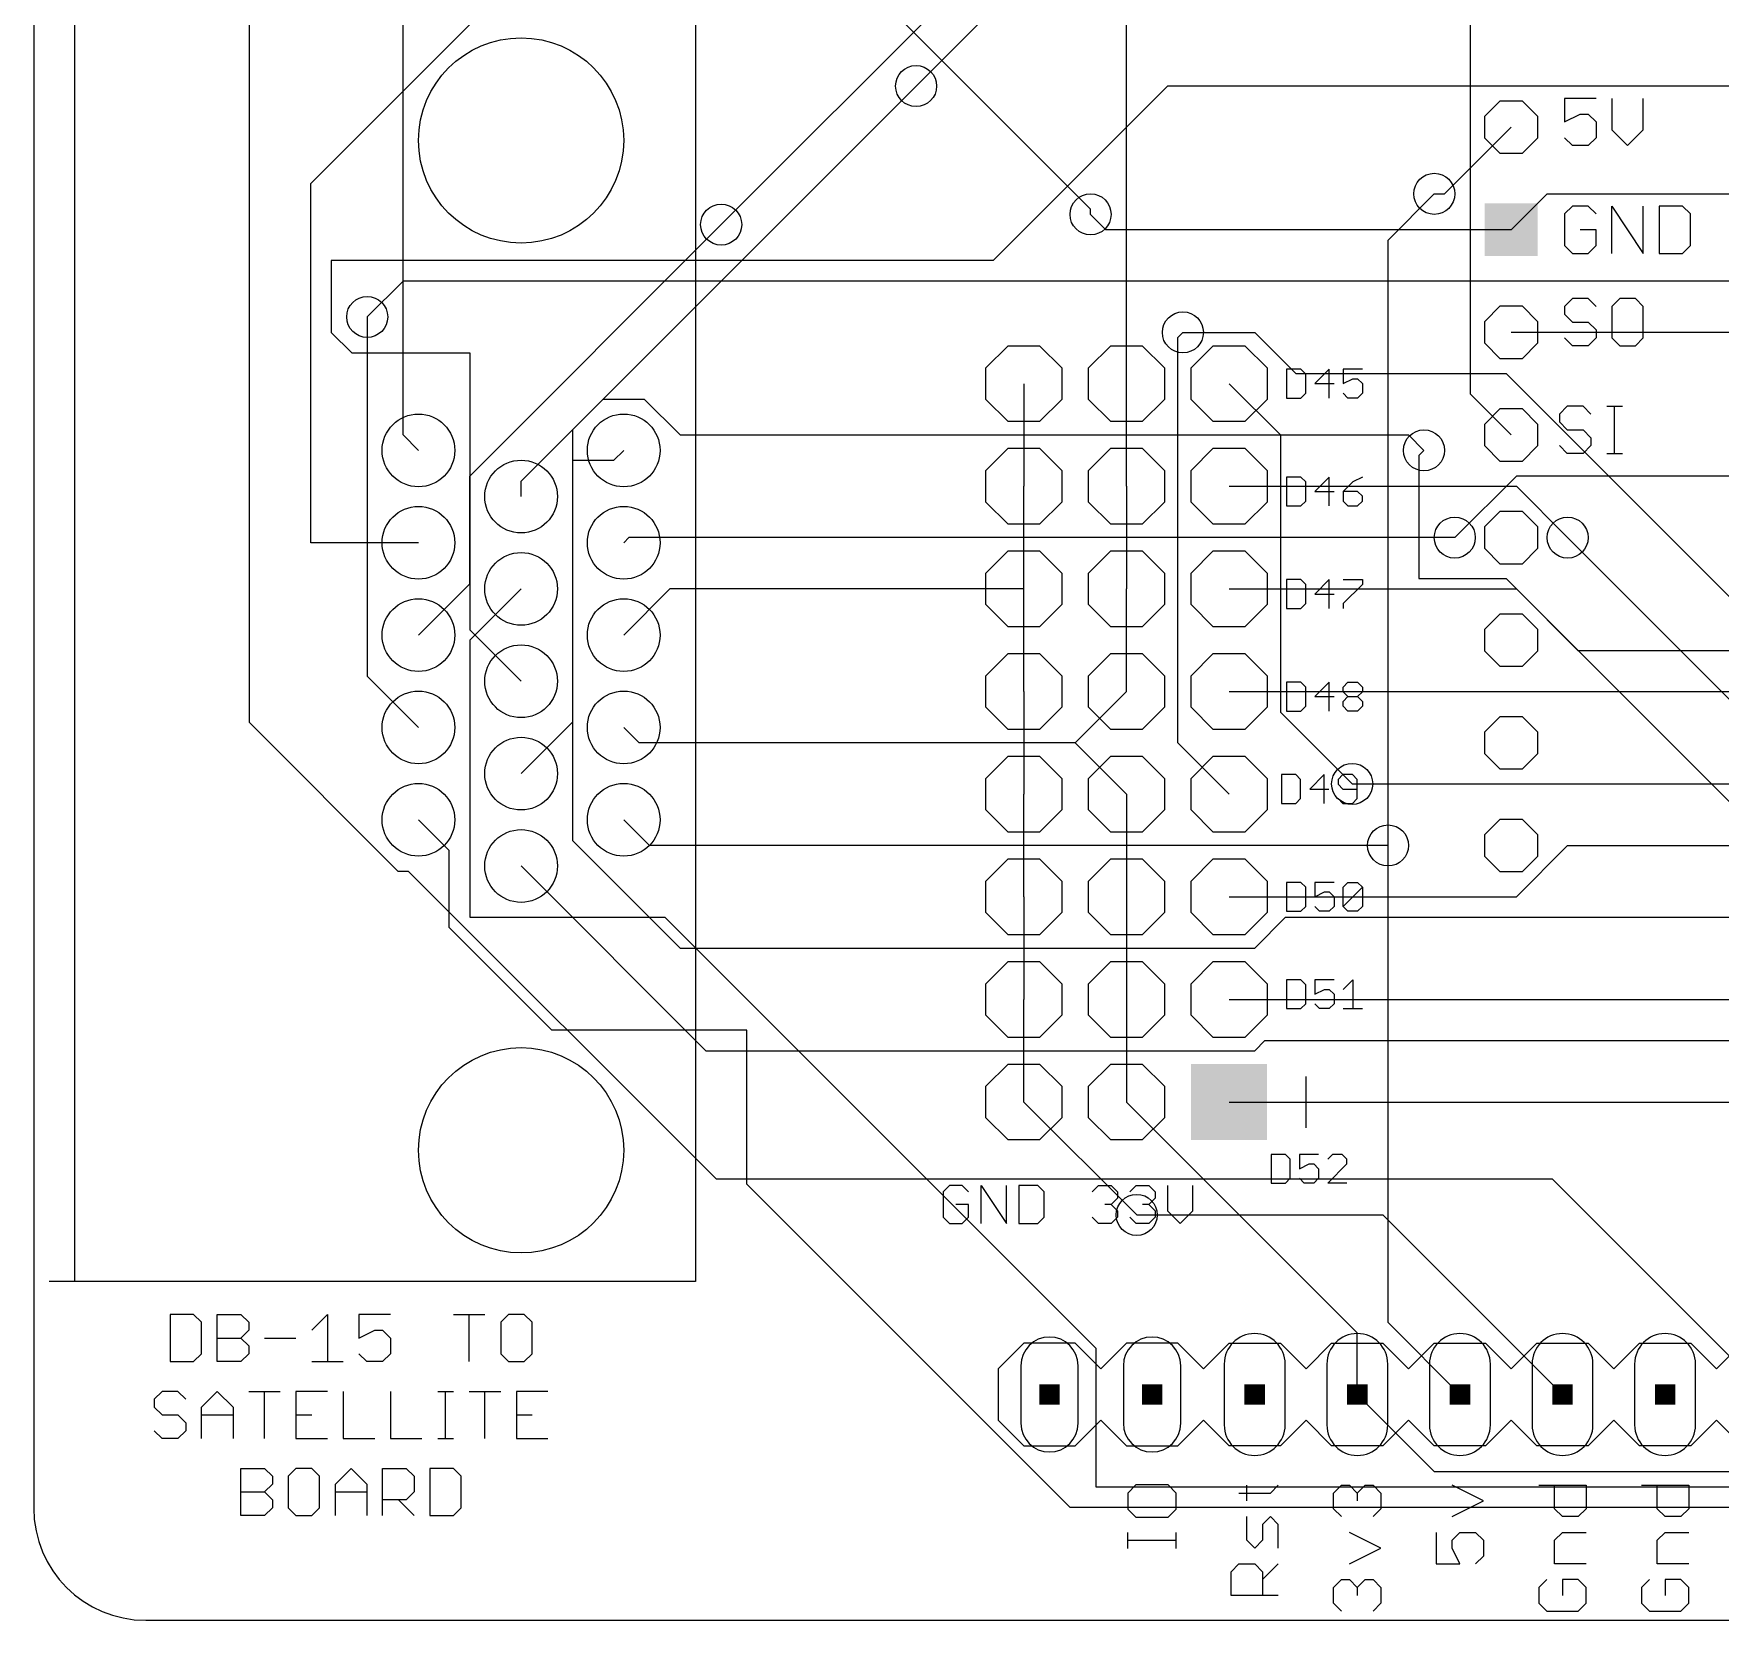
# Model space of a CAD drawing. Extents: x 0 to 3.9, y 0 to 2.37.
# Drawn here: x 0 to 1.644, y 0 to 1.546 of the extents above; entities that cross this region are included whole.
import ezdxf

# ---------------------------------------------------------------- set-up
doc = ezdxf.new("R2010")
doc.units = 0
for name, color, linetype in [('1', 22, 'CONTINUOUS'), ('16', 175, 'CONTINUOUS'), ('17', 82, 'CONTINUOUS'), ('18', 82, 'CONTINUOUS'), ('20', 7, 'CONTINUOUS'), ('21', 253, 'CONTINUOUS')]:
    doc.layers.add(name, color=color, linetype=linetype)

# ---------------------------------------------------------------- blocks, each defined once
blk = doc.blocks.new('RECT')
blk.add_solid([(-0.5, -0.5), (0.5, -0.5), (-0.5, 0.5), (0.5, 0.5)])
blk = doc.blocks.new('LONGP100')
blk.add_lwpolyline([(-0.5, -0.5), (0.5, -0.5, 1), (0.5, 0.5), (-0.5, 0.5, 1)], format="xyb", close=True)
blk = doc.blocks.new('ROUNDP')
blk.add_circle((0, 0), 0.5)
blk = doc.blocks.new('SQUAREP')
blk.add_solid([(-0.5, -0.5), (0.5, -0.5), (-0.5, 0.5), (0.5, 0.5)])
blk = doc.blocks.new('OCTAGONP')
blk.add_lwpolyline([(-0.5, -0.207107), (-0.5, 0.207107), (-0.207107, 0.5), (0.207107, 0.5), (0.5, 0.207107), (0.5, -0.207107), (0.207107, -0.5), (-0.207107, -0.5)], close=True)
blk = doc.blocks.new('ROUNDV')
blk.add_circle((0, 0), 0.5)

msp = doc.modelspace()

# ---------------------------------------------------------------- linework, layer by layer
at = {"layer": '1'}
for p, q in [((1.03, 1.375), (0.6125, 1.7925)), ((1.4, 1.75), (1.4, 1.195)), ((0.36, 1.155), (0.36, 1.69)), ((1.065, 1.205), (1.065, 1.665)), ((0.86, 1.495), (0.525, 1.16)), ((1.32, 1.345), (1.365, 1.39)), ((1.03, 1.37), (1.03, 1.375)), ((0.425, 1.115), (0.67, 1.36)), ((1.32, 0.755), (1.32, 1.345)), ((0.325, 1.27), (0.325, 0.92)), ((1.115, 1.25), (1.12, 1.255)), ((1.115, 0.855), (1.115, 1.25)), ((1.91, 1.255), (1.44, 1.255)), ((0.965, 1.205), (0.965, 1.105)), ((1.065, 1.105), (1.065, 1.205)), ((1.165, 1.205), (1.215, 1.155)), ((1.4, 1.195), (1.44, 1.155)), ((0.375, 1.14), (0.36, 1.155)), ((0.525, 1.16), (0.525, 0.875)), ((1.215, 1.155), (1.215, 0.885)), ((1.355, 1.14), (1.35, 1.135)), ((1.35, 1.135), (1.35, 1.015)), ((0.425, 1.01), (0.425, 1.115)), ((0.965, 1.005), (0.965, 1.105)), ((1.065, 1.105), (1.065, 1.005)), ((1.445, 1.115), (1.385, 1.055)), ((2.285, 1.115), (1.445, 1.115)), ((1.495, 1.055), (1.68, 0.87)), ((0.375, 0.96), (0.425, 1.01)), ((0.475, 1.005), (0.425, 0.955)), ((0.965, 0.905), (0.965, 1.005)), ((1.065, 0.905), (1.065, 1.005)), ((1.35, 1.015), (1.435, 1.015)), ((1.435, 1.015), (1.8, 0.65)), ((0.425, 0.955), (0.425, 0.685)), ((0.325, 0.92), (0.375, 0.87)), ((0.965, 0.905), (0.965, 0.805)), ((0.525, 0.875), (0.475, 0.825)), ((1.215, 0.885), (1.285, 0.815)), ((1.165, 0.805), (1.115, 0.855)), ((0.965, 0.705), (0.965, 0.805)), ((1.065, 0.805), (1.065, 0.705)), ((0.405, 0.75), (0.375, 0.78)), ((0.405, 0.675), (0.405, 0.75)), ((1.32, 0.29), (1.32, 0.755)), ((0.965, 0.705), (0.965, 0.605)), ((1.065, 0.705), (1.065, 0.605)), ((0.505, 0.575), (0.405, 0.675)), ((0.425, 0.685), (0.615, 0.685)), ((0.615, 0.685), (1.035, 0.265)), ((0.965, 0.505), (0.965, 0.605)), ((1.065, 0.605), (1.065, 0.505)), ((0.695, 0.575), (0.505, 0.575)), ((0.695, 0.425), (0.695, 0.575)), ((0.965, 0.505), (1.075, 0.395)), ((1.29, 0.28), (1.065, 0.505)), ((1.01, 0.11), (0.695, 0.425)), ((1.29, 0.22), (1.29, 0.28)), ((1.39, 0.22), (1.32, 0.29)), ((1.035, 0.265), (1.035, 0.13)), ((1.035, 0.13), (1.695, 0.13)), ((3.535, 0.11), (1.01, 0.11))]:
    msp.add_line(p, q, dxfattribs=at)
at = {"layer": '16'}
for p, q in [((0.21, 1.665), (0.21, 0.875)), ((0.67, 1.36), (0.94, 1.63)), ((0.975, 1.61), (0.86, 1.495)), ((0.27, 1.4), (0.425, 1.555)), ((1.105, 1.495), (0.935, 1.325)), ((2.31, 1.495), (1.105, 1.495)), ((1.375, 1.39), (1.44, 1.455)), ((0.27, 1.05), (0.27, 1.4)), ((1.365, 1.39), (1.375, 1.39)), ((1.44, 1.355), (1.475, 1.39)), ((1.475, 1.39), (2.865, 1.39)), ((1.045, 1.355), (1.03, 1.37)), ((1.44, 1.355), (1.045, 1.355)), ((0.29, 1.325), (0.29, 1.255)), ((0.935, 1.325), (0.29, 1.325)), ((0.36, 1.305), (0.325, 1.27)), ((2.375, 1.305), (0.36, 1.305)), ((0.29, 1.255), (0.31, 1.235)), ((1.12, 1.255), (1.19, 1.255)), ((1.19, 1.255), (1.23, 1.215)), ((0.31, 1.235), (0.425, 1.235)), ((0.425, 1.235), (0.425, 0.965)), ((1.23, 1.215), (1.435, 1.215)), ((1.435, 1.215), (1.685, 0.965)), ((0.475, 1.11), (0.555, 1.19)), ((0.555, 1.19), (0.595, 1.19)), ((0.595, 1.19), (0.63, 1.155)), ((0.63, 1.155), (1.34, 1.155)), ((1.34, 1.155), (1.355, 1.14)), ((0.575, 1.14), (0.565, 1.13)), ((0.525, 1.13), (0.525, 0.76)), ((0.565, 1.13), (0.525, 1.13)), ((0.475, 1.095), (0.475, 1.11)), ((1.165, 1.105), (1.445, 1.105)), ((1.445, 1.105), (1.495, 1.055)), ((0.58, 1.055), (0.575, 1.05)), ((1.385, 1.055), (0.58, 1.055)), ((0.375, 1.05), (0.27, 1.05)), ((0.62, 1.005), (0.575, 0.96)), ((0.965, 1.005), (0.62, 1.005)), ((1.165, 1.005), (1.445, 1.005)), ((1.445, 1.005), (1.505, 0.945)), ((0.425, 0.965), (0.475, 0.915)), ((1.505, 0.945), (3.41, 0.945)), ((1.065, 0.905), (1.015, 0.855)), ((1.165, 0.905), (3.475, 0.905)), ((0.21, 0.875), (0.355, 0.73)), ((0.59, 0.855), (0.575, 0.87)), ((1.015, 0.855), (0.59, 0.855)), ((1.015, 0.855), (1.065, 0.805)), ((1.285, 0.815), (3.515, 0.815)), ((0.6, 0.755), (0.575, 0.78)), ((0.525, 0.76), (0.63, 0.655)), ((1.32, 0.755), (0.6, 0.755)), ((1.445, 0.705), (1.495, 0.755)), ((1.495, 0.755), (3.13, 0.755)), ((0.355, 0.73), (0.365, 0.73)), ((0.365, 0.73), (0.665, 0.43)), ((0.475, 0.735), (0.655, 0.555)), ((1.165, 0.705), (1.445, 0.705)), ((1.19, 0.655), (1.22, 0.685)), ((1.22, 0.685), (3.555, 0.685)), ((0.63, 0.655), (1.19, 0.655)), ((1.165, 0.605), (1.825, 0.605)), ((1.19, 0.555), (1.2, 0.565)), ((1.2, 0.565), (3.42, 0.565)), ((0.655, 0.555), (1.19, 0.555)), ((1.165, 0.505), (1.71, 0.505)), ((0.665, 0.43), (1.48, 0.43)), ((1.48, 0.43), (1.69, 0.22)), ((1.075, 0.395), (1.315, 0.395)), ((1.315, 0.395), (1.49, 0.22)), ((1.29, 0.22), (1.365, 0.145)), ((1.365, 0.145), (1.71, 0.145))]:
    msp.add_line(p, q, dxfattribs=at)
at = {"layer": '20'}
for p, q in [((0, 2.315901), (0, 0.109202)), ((0.109202, 0), (3.807945, 0))]:
    msp.add_line(p, q, dxfattribs=at)
msp.add_arc((0.109202, 0.109202), 0.109202, 180, 270, dxfattribs=at)
at = {"layer": '21'}
for p, q in [((0.04, 0.33), (0.04, 1.57)), ((0.645, 1.57), (0.645, 0.33)), ((1.522693, 1.483039), (1.492, 1.483039)), ((1.492, 1.483039), (1.492, 1.46002)), ((1.538039, 1.483039), (1.538039, 1.452346)), ((1.568732, 1.452346), (1.568732, 1.483039)), ((1.492, 1.46002), (1.507346, 1.467693)), ((1.507346, 1.467693), (1.51502, 1.467693)), ((1.51502, 1.467693), (1.522693, 1.46002)), ((1.522693, 1.46002), (1.522693, 1.444673)), ((1.538039, 1.452346), (1.553386, 1.437)), ((1.553386, 1.437), (1.568732, 1.452346)), ((1.499673, 1.437), (1.492, 1.444673)), ((1.51502, 1.437), (1.499673, 1.437)), ((1.522693, 1.444673), (1.51502, 1.437)), ((1.499673, 1.378039), (1.492, 1.370366)), ((1.492, 1.370366), (1.492, 1.339673)), ((1.51502, 1.378039), (1.499673, 1.378039)), ((1.522693, 1.370366), (1.51502, 1.378039)), ((1.538039, 1.332), (1.538039, 1.378039)), ((1.538039, 1.378039), (1.568732, 1.332)), ((1.568732, 1.332), (1.568732, 1.378039)), ((1.584078, 1.378039), (1.584078, 1.332)), ((1.607098, 1.378039), (1.584078, 1.378039)), ((1.614771, 1.370366), (1.607098, 1.378039)), ((1.614771, 1.339673), (1.614771, 1.370366)), ((1.522693, 1.35502), (1.507346, 1.35502)), ((1.522693, 1.339673), (1.522693, 1.35502)), ((1.492, 1.339673), (1.499673, 1.332)), ((1.499673, 1.332), (1.51502, 1.332)), ((1.51502, 1.332), (1.522693, 1.339673)), ((1.584078, 1.332), (1.607098, 1.332)), ((1.607098, 1.332), (1.614771, 1.339673)), ((1.499673, 1.288039), (1.492, 1.280366)), ((1.51502, 1.288039), (1.499673, 1.288039)), ((1.522693, 1.280366), (1.51502, 1.288039)), ((1.545712, 1.288039), (1.538039, 1.280366)), ((1.561059, 1.288039), (1.545712, 1.288039)), ((1.568732, 1.280366), (1.561059, 1.288039)), ((1.492, 1.280366), (1.492, 1.272693)), ((1.492, 1.272693), (1.499673, 1.26502)), ((1.538039, 1.280366), (1.538039, 1.249673)), ((1.568732, 1.249673), (1.568732, 1.280366)), ((1.499673, 1.242), (1.492, 1.249673)), ((1.499673, 1.26502), (1.51502, 1.26502)), ((1.51502, 1.26502), (1.522693, 1.257346)), ((1.522693, 1.249673), (1.51502, 1.242)), ((1.522693, 1.257346), (1.522693, 1.249673)), ((1.538039, 1.249673), (1.545712, 1.242)), ((1.561059, 1.242), (1.568732, 1.249673)), ((1.51502, 1.242), (1.499673, 1.242)), ((1.545712, 1.242), (1.561059, 1.242)), ((1.221, 1.219024), (1.221, 1.191)), ((1.235012, 1.219024), (1.221, 1.219024)), ((1.239683, 1.214353), (1.235012, 1.219024)), ((1.262635, 1.219024), (1.248624, 1.205012)), ((1.262635, 1.191), (1.262635, 1.219024)), ((1.29493, 1.219024), (1.276247, 1.219024)), ((1.276247, 1.219024), (1.276247, 1.205012)), ((1.239683, 1.195671), (1.239683, 1.214353)), ((1.248624, 1.205012), (1.267306, 1.205012)), ((1.276247, 1.205012), (1.285588, 1.209683)), ((1.285588, 1.209683), (1.290259, 1.209683)), ((1.290259, 1.209683), (1.29493, 1.205012)), ((1.29493, 1.205012), (1.29493, 1.195671)), ((1.221, 1.191), (1.235012, 1.191)), ((1.235012, 1.191), (1.239683, 1.195671)), ((1.280918, 1.191), (1.276247, 1.195671)), ((1.290259, 1.191), (1.280918, 1.191)), ((1.29493, 1.195671), (1.290259, 1.191)), ((1.494673, 1.183039), (1.487, 1.175366)), ((1.487, 1.175366), (1.487, 1.167693)), ((1.487, 1.167693), (1.494673, 1.16002)), ((1.51002, 1.183039), (1.494673, 1.183039)), ((1.517693, 1.175366), (1.51002, 1.183039)), ((1.533039, 1.183039), (1.548386, 1.183039)), ((1.540712, 1.137), (1.540712, 1.183039)), ((1.494673, 1.16002), (1.51002, 1.16002)), ((1.51002, 1.16002), (1.517693, 1.152346)), ((1.517693, 1.152346), (1.517693, 1.144673)), ((1.494673, 1.137), (1.487, 1.144673)), ((1.51002, 1.137), (1.494673, 1.137)), ((1.517693, 1.144673), (1.51002, 1.137)), ((1.533039, 1.137), (1.548386, 1.137)), ((1.221, 1.114024), (1.221, 1.086)), ((1.235012, 1.114024), (1.221, 1.114024)), ((1.239683, 1.109353), (1.235012, 1.114024)), ((1.239683, 1.090671), (1.239683, 1.109353)), ((1.262635, 1.114024), (1.248624, 1.100012)), ((1.262635, 1.086), (1.262635, 1.114024)), ((1.285588, 1.109353), (1.276247, 1.100012)), ((1.29493, 1.114024), (1.285588, 1.109353)), ((1.221, 1.086), (1.235012, 1.086)), ((1.235012, 1.086), (1.239683, 1.090671)), ((1.248624, 1.100012), (1.267306, 1.100012)), ((1.276247, 1.100012), (1.276247, 1.090671)), ((1.290259, 1.100012), (1.276247, 1.100012)), ((1.276247, 1.090671), (1.280918, 1.086)), ((1.280918, 1.086), (1.290259, 1.086)), ((1.29493, 1.095341), (1.290259, 1.100012)), ((1.290259, 1.086), (1.29493, 1.090671)), ((1.29493, 1.090671), (1.29493, 1.095341)), ((1.221, 1.014024), (1.221, 0.986)), ((1.235012, 1.014024), (1.221, 1.014024)), ((1.239683, 1.009353), (1.235012, 1.014024)), ((1.239683, 0.990671), (1.239683, 1.009353)), ((1.262635, 1.014024), (1.248624, 1.000012)), ((1.262635, 0.986), (1.262635, 1.014024)), ((1.276247, 1.014024), (1.29493, 1.014024)), ((1.29493, 1.009353), (1.276247, 0.990671)), ((1.29493, 1.014024), (1.29493, 1.009353)), ((1.235012, 0.986), (1.239683, 0.990671)), ((1.248624, 1.000012), (1.267306, 1.000012)), ((1.276247, 0.990671), (1.276247, 0.986)), ((1.221, 0.986), (1.235012, 0.986)), ((1.221, 0.914024), (1.221, 0.886)), ((1.235012, 0.914024), (1.221, 0.914024)), ((1.239683, 0.909353), (1.235012, 0.914024)), ((1.239683, 0.890671), (1.239683, 0.909353)), ((1.262635, 0.914024), (1.248624, 0.900012)), ((1.262635, 0.886), (1.262635, 0.914024)), ((1.276247, 0.909353), (1.280918, 0.914024)), ((1.276247, 0.904683), (1.276247, 0.909353)), ((1.280918, 0.900012), (1.276247, 0.904683)), ((1.280918, 0.914024), (1.290259, 0.914024)), ((1.290259, 0.914024), (1.29493, 0.909353)), ((1.29493, 0.904683), (1.290259, 0.900012)), ((1.29493, 0.909353), (1.29493, 0.904683)), ((1.235012, 0.886), (1.239683, 0.890671)), ((1.248624, 0.900012), (1.267306, 0.900012)), ((1.276247, 0.895341), (1.280918, 0.900012)), ((1.276247, 0.890671), (1.276247, 0.895341)), ((1.280918, 0.886), (1.276247, 0.890671)), ((1.280918, 0.900012), (1.290259, 0.900012)), ((1.290259, 0.900012), (1.29493, 0.895341)), ((1.29493, 0.890671), (1.290259, 0.886)), ((1.29493, 0.895341), (1.29493, 0.890671)), ((1.221, 0.886), (1.235012, 0.886)), ((1.290259, 0.886), (1.280918, 0.886)), ((1.216, 0.824024), (1.216, 0.796)), ((1.230012, 0.824024), (1.216, 0.824024)), ((1.234683, 0.819353), (1.230012, 0.824024)), ((1.257635, 0.824024), (1.243624, 0.810012)), ((1.257635, 0.796), (1.257635, 0.824024)), ((1.275918, 0.824024), (1.271247, 0.819353)), ((1.285259, 0.824024), (1.275918, 0.824024)), ((1.28993, 0.819353), (1.285259, 0.824024)), ((1.234683, 0.800671), (1.234683, 0.819353)), ((1.243624, 0.810012), (1.262306, 0.810012)), ((1.271247, 0.819353), (1.271247, 0.814683)), ((1.271247, 0.814683), (1.275918, 0.810012)), ((1.275918, 0.810012), (1.28993, 0.810012)), ((1.28993, 0.800671), (1.28993, 0.819353)), ((1.216, 0.796), (1.230012, 0.796)), ((1.230012, 0.796), (1.234683, 0.800671)), ((1.271247, 0.800671), (1.275918, 0.796)), ((1.275918, 0.796), (1.285259, 0.796)), ((1.285259, 0.796), (1.28993, 0.800671)), ((1.221, 0.719024), (1.221, 0.691)), ((1.235012, 0.719024), (1.221, 0.719024)), ((1.239683, 0.714353), (1.235012, 0.719024)), ((1.239683, 0.695671), (1.239683, 0.714353)), ((1.267306, 0.719024), (1.248624, 0.719024)), ((1.248624, 0.719024), (1.248624, 0.705012)), ((1.248624, 0.705012), (1.257965, 0.709683)), ((1.257965, 0.709683), (1.262635, 0.709683)), ((1.262635, 0.709683), (1.267306, 0.705012)), ((1.276247, 0.714353), (1.280918, 0.719024)), ((1.276247, 0.695671), (1.276247, 0.714353)), ((1.276247, 0.695671), (1.29493, 0.714353)), ((1.280918, 0.719024), (1.290259, 0.719024)), ((1.290259, 0.719024), (1.29493, 0.714353)), ((1.29493, 0.714353), (1.29493, 0.695671)), ((1.221, 0.691), (1.235012, 0.691)), ((1.235012, 0.691), (1.239683, 0.695671)), ((1.253294, 0.691), (1.248624, 0.695671)), ((1.262635, 0.691), (1.253294, 0.691)), ((1.267306, 0.695671), (1.262635, 0.691)), ((1.267306, 0.705012), (1.267306, 0.695671)), ((1.280918, 0.691), (1.276247, 0.695671)), ((1.290259, 0.691), (1.280918, 0.691)), ((1.29493, 0.695671), (1.290259, 0.691)), ((1.221, 0.624024), (1.221, 0.596)), ((1.235012, 0.624024), (1.221, 0.624024)), ((1.239683, 0.619353), (1.235012, 0.624024)), ((1.239683, 0.600671), (1.239683, 0.619353)), ((1.267306, 0.624024), (1.248624, 0.624024)), ((1.248624, 0.624024), (1.248624, 0.610012)), ((1.248624, 0.610012), (1.257965, 0.614683)), ((1.257965, 0.614683), (1.262635, 0.614683)), ((1.262635, 0.614683), (1.267306, 0.610012)), ((1.267306, 0.610012), (1.267306, 0.600671)), ((1.276247, 0.614683), (1.285588, 0.624024)), ((1.285588, 0.624024), (1.285588, 0.596)), ((1.221, 0.596), (1.235012, 0.596)), ((1.235012, 0.596), (1.239683, 0.600671)), ((1.253294, 0.596), (1.248624, 0.600671)), ((1.262635, 0.596), (1.253294, 0.596)), ((1.267306, 0.600671), (1.262635, 0.596)), ((1.276247, 0.596), (1.29493, 0.596)), ((1.24, 0.48), (1.24, 0.53)), ((1.206, 0.454024), (1.206, 0.426)), ((1.220012, 0.454024), (1.206, 0.454024)), ((1.224683, 0.449353), (1.220012, 0.454024)), ((1.224683, 0.430671), (1.224683, 0.449353)), ((1.252306, 0.454024), (1.233624, 0.454024)), ((1.233624, 0.454024), (1.233624, 0.440012)), ((1.233624, 0.440012), (1.242965, 0.444683)), ((1.242965, 0.444683), (1.247635, 0.444683)), ((1.247635, 0.444683), (1.252306, 0.440012)), ((1.265918, 0.454024), (1.261247, 0.449353)), ((1.261247, 0.426), (1.27993, 0.444683)), ((1.275259, 0.454024), (1.265918, 0.454024)), ((1.27993, 0.449353), (1.275259, 0.454024)), ((1.27993, 0.444683), (1.27993, 0.449353)), ((1.220012, 0.426), (1.224683, 0.430671)), ((1.238294, 0.426), (1.233624, 0.430671)), ((1.252306, 0.430671), (1.247635, 0.426)), ((1.252306, 0.440012), (1.252306, 0.430671)), ((0.892672, 0.423532), (0.8865, 0.41736)), ((0.8865, 0.41736), (0.8865, 0.392672)), ((0.905016, 0.423532), (0.892672, 0.423532)), ((0.911188, 0.41736), (0.905016, 0.423532)), ((0.923331, 0.3865), (0.923331, 0.423532)), ((0.923331, 0.423532), (0.948019, 0.3865)), ((0.948019, 0.3865), (0.948019, 0.423532)), ((0.960163, 0.423532), (0.960163, 0.3865)), ((0.978679, 0.423532), (0.960163, 0.423532)), ((0.984851, 0.41736), (0.978679, 0.423532)), ((0.984851, 0.392672), (0.984851, 0.41736)), ((1.0315, 0.41736), (1.037672, 0.423532)), ((1.037672, 0.423532), (1.050016, 0.423532)), ((1.050016, 0.423532), (1.056188, 0.41736)), ((1.056188, 0.411188), (1.050016, 0.405016)), ((1.056188, 0.41736), (1.056188, 0.411188)), ((1.068331, 0.41736), (1.074503, 0.423532)), ((1.074503, 0.423532), (1.086847, 0.423532)), ((1.086847, 0.423532), (1.093019, 0.41736)), ((1.093019, 0.411188), (1.086847, 0.405016)), ((1.093019, 0.41736), (1.093019, 0.411188)), ((1.105163, 0.423532), (1.105163, 0.398844)), ((1.129851, 0.398844), (1.129851, 0.423532)), ((1.206, 0.426), (1.220012, 0.426)), ((1.247635, 0.426), (1.238294, 0.426)), ((1.27993, 0.426), (1.261247, 0.426)), ((0.911188, 0.405016), (0.898844, 0.405016)), ((0.911188, 0.392672), (0.911188, 0.405016)), ((1.050016, 0.405016), (1.043844, 0.405016)), ((1.050016, 0.405016), (1.056188, 0.398844)), ((1.056188, 0.398844), (1.056188, 0.392672)), ((1.086847, 0.405016), (1.080675, 0.405016)), ((1.086847, 0.405016), (1.093019, 0.398844)), ((1.093019, 0.398844), (1.093019, 0.392672)), ((1.105163, 0.398844), (1.117507, 0.3865)), ((1.117507, 0.3865), (1.129851, 0.398844)), ((0.8865, 0.392672), (0.892672, 0.3865)), ((0.892672, 0.3865), (0.905016, 0.3865)), ((0.905016, 0.3865), (0.911188, 0.392672)), ((0.960163, 0.3865), (0.978679, 0.3865)), ((0.978679, 0.3865), (0.984851, 0.392672)), ((1.037672, 0.3865), (1.0315, 0.392672)), ((1.050016, 0.3865), (1.037672, 0.3865)), ((1.056188, 0.392672), (1.050016, 0.3865)), ((1.074503, 0.3865), (1.068331, 0.392672)), ((1.086847, 0.3865), (1.074503, 0.3865)), ((1.093019, 0.392672), (1.086847, 0.3865)), ((0.645, 0.33), (0.015, 0.33)), ((0.132843, 0.298039), (0.132843, 0.252)), ((0.155862, 0.298039), (0.132843, 0.298039)), ((0.163535, 0.290366), (0.155862, 0.298039)), ((0.178882, 0.252), (0.178882, 0.298039)), ((0.178882, 0.298039), (0.201901, 0.298039)), ((0.201901, 0.298039), (0.209575, 0.290366)), ((0.27096, 0.282693), (0.286307, 0.298039)), ((0.286307, 0.298039), (0.286307, 0.252)), ((0.347692, 0.298039), (0.317, 0.298039)), ((0.317, 0.298039), (0.317, 0.27502)), ((0.409078, 0.298039), (0.439771, 0.298039)), ((0.424424, 0.252), (0.424424, 0.298039)), ((0.46279, 0.298039), (0.455117, 0.290366)), ((0.478137, 0.298039), (0.46279, 0.298039)), ((0.48581, 0.290366), (0.478137, 0.298039)), ((0.163535, 0.259673), (0.163535, 0.290366)), ((0.209575, 0.282693), (0.201901, 0.27502)), ((0.209575, 0.290366), (0.209575, 0.282693)), ((0.317, 0.27502), (0.332346, 0.282693)), ((0.332346, 0.282693), (0.340019, 0.282693)), ((0.340019, 0.282693), (0.347692, 0.27502)), ((0.455117, 0.290366), (0.455117, 0.259673)), ((0.48581, 0.259673), (0.48581, 0.290366)), ((0.178882, 0.27502), (0.201901, 0.27502)), ((0.201901, 0.27502), (0.209575, 0.267346)), ((0.209575, 0.267346), (0.209575, 0.259673)), ((0.224921, 0.27502), (0.255614, 0.27502)), ((0.347692, 0.27502), (0.347692, 0.259673)), ((0.965, 0.27), (0.94, 0.245)), ((1.015, 0.27), (0.965, 0.27)), ((1.04, 0.245), (1.015, 0.27)), ((1.065, 0.27), (1.04, 0.245)), ((1.115, 0.27), (1.065, 0.27)), ((1.14, 0.245), (1.115, 0.27)), ((1.165, 0.27), (1.14, 0.245)), ((1.165, 0.27), (1.215, 0.27)), ((1.215, 0.27), (1.24, 0.245)), ((1.24, 0.245), (1.265, 0.27)), ((1.265, 0.27), (1.315, 0.27)), ((1.315, 0.27), (1.34, 0.245)), ((1.34, 0.245), (1.365, 0.27)), ((1.365, 0.27), (1.415, 0.27)), ((1.415, 0.27), (1.44, 0.245)), ((1.44, 0.245), (1.465, 0.27)), ((1.465, 0.27), (1.515, 0.27)), ((1.515, 0.27), (1.54, 0.245)), ((1.54, 0.245), (1.565, 0.27)), ((1.565, 0.27), (1.615, 0.27)), ((1.615, 0.27), (1.64, 0.245)), ((1.64, 0.245), (1.665, 0.27)), ((0.132843, 0.252), (0.155862, 0.252)), ((0.155862, 0.252), (0.163535, 0.259673)), ((0.201901, 0.252), (0.178882, 0.252)), ((0.209575, 0.259673), (0.201901, 0.252)), ((0.27096, 0.252), (0.301653, 0.252)), ((0.324673, 0.252), (0.317, 0.259673)), ((0.340019, 0.252), (0.324673, 0.252)), ((0.347692, 0.259673), (0.340019, 0.252)), ((0.455117, 0.259673), (0.46279, 0.252)), ((0.46279, 0.252), (0.478137, 0.252)), ((0.478137, 0.252), (0.48581, 0.259673)), ((0.94, 0.245), (0.94, 0.195)), ((0.125169, 0.223039), (0.117496, 0.215366)), ((0.117496, 0.215366), (0.117496, 0.207693)), ((0.140516, 0.223039), (0.125169, 0.223039)), ((0.148189, 0.215366), (0.140516, 0.223039)), ((0.163535, 0.207693), (0.178882, 0.223039)), ((0.178882, 0.223039), (0.194228, 0.207693)), ((0.209575, 0.223039), (0.240267, 0.223039)), ((0.224921, 0.177), (0.224921, 0.223039)), ((0.286307, 0.223039), (0.255614, 0.223039)), ((0.255614, 0.223039), (0.255614, 0.177)), ((0.301653, 0.223039), (0.301653, 0.177)), ((0.347692, 0.223039), (0.347692, 0.177)), ((0.393732, 0.223039), (0.409078, 0.223039)), ((0.401405, 0.177), (0.401405, 0.223039)), ((0.424424, 0.223039), (0.455117, 0.223039)), ((0.439771, 0.177), (0.439771, 0.223039)), ((0.501156, 0.223039), (0.470464, 0.223039)), ((0.470464, 0.223039), (0.470464, 0.177)), ((0.117496, 0.207693), (0.125169, 0.20002)), ((0.125169, 0.20002), (0.140516, 0.20002)), ((0.140516, 0.20002), (0.148189, 0.192346)), ((0.163535, 0.177), (0.163535, 0.207693)), ((0.163535, 0.20002), (0.194228, 0.20002)), ((0.194228, 0.207693), (0.194228, 0.177)), ((0.255614, 0.20002), (0.27096, 0.20002)), ((0.470464, 0.20002), (0.48581, 0.20002)), ((0.125169, 0.177), (0.117496, 0.184673)), ((0.148189, 0.184673), (0.140516, 0.177)), ((0.148189, 0.192346), (0.148189, 0.184673)), ((0.94, 0.195), (0.965, 0.17)), ((1.015, 0.17), (1.04, 0.195)), ((1.04, 0.195), (1.065, 0.17)), ((1.115, 0.17), (1.14, 0.195)), ((1.165, 0.17), (1.14, 0.195)), ((1.24, 0.195), (1.215, 0.17)), ((1.265, 0.17), (1.24, 0.195)), ((1.34, 0.195), (1.315, 0.17)), ((1.365, 0.17), (1.34, 0.195)), ((1.44, 0.195), (1.415, 0.17)), ((1.465, 0.17), (1.44, 0.195)), ((1.54, 0.195), (1.515, 0.17)), ((1.565, 0.17), (1.54, 0.195)), ((1.64, 0.195), (1.615, 0.17)), ((1.665, 0.17), (1.64, 0.195)), ((0.140516, 0.177), (0.125169, 0.177)), ((0.255614, 0.177), (0.286307, 0.177)), ((0.301653, 0.177), (0.332346, 0.177)), ((0.347692, 0.177), (0.378385, 0.177)), ((0.393732, 0.177), (0.409078, 0.177)), ((0.470464, 0.177), (0.501156, 0.177)), ((0.965, 0.17), (1.015, 0.17)), ((1.065, 0.17), (1.115, 0.17)), ((1.215, 0.17), (1.165, 0.17)), ((1.315, 0.17), (1.265, 0.17)), ((1.415, 0.17), (1.365, 0.17)), ((1.515, 0.17), (1.465, 0.17)), ((1.615, 0.17), (1.565, 0.17)), ((0.201902, 0.102), (0.201902, 0.148039)), ((0.201902, 0.148039), (0.224921, 0.148039)), ((0.224921, 0.148039), (0.232594, 0.140366)), ((0.255614, 0.148039), (0.247941, 0.140366)), ((0.27096, 0.148039), (0.255614, 0.148039)), ((0.278634, 0.140366), (0.27096, 0.148039)), ((0.29398, 0.132693), (0.309326, 0.148039)), ((0.309326, 0.148039), (0.324673, 0.132693)), ((0.340019, 0.102), (0.340019, 0.148039)), ((0.340019, 0.148039), (0.363039, 0.148039)), ((0.363039, 0.148039), (0.370712, 0.140366)), ((0.386059, 0.148039), (0.386059, 0.102)), ((0.409078, 0.148039), (0.386059, 0.148039)), ((0.416751, 0.140366), (0.409078, 0.148039)), ((0.232594, 0.132693), (0.224921, 0.12502)), ((0.232594, 0.140366), (0.232594, 0.132693)), ((0.247941, 0.140366), (0.247941, 0.109673)), ((0.278634, 0.109673), (0.278634, 0.140366)), ((0.29398, 0.102), (0.29398, 0.132693)), ((0.324673, 0.132693), (0.324673, 0.102)), ((0.370712, 0.140366), (0.370712, 0.12502)), ((0.416751, 0.109673), (0.416751, 0.140366)), ((1.0743, 0.131821), (1.06646, 0.123981)), ((1.10566, 0.131821), (1.0743, 0.131821)), ((1.1135, 0.123981), (1.10566, 0.131821)), ((1.182307, 0.116307), (1.182307, 0.131653)), ((1.205327, 0.12398), (1.213, 0.131653)), ((1.266961, 0.12398), (1.274634, 0.131653)), ((1.274634, 0.131653), (1.282307, 0.131653)), ((1.282307, 0.131653), (1.28998, 0.12398)), ((1.28998, 0.12398), (1.297654, 0.131653)), ((1.297654, 0.131653), (1.305327, 0.131653)), ((1.305327, 0.131653), (1.313, 0.12398)), ((1.413, 0.116307), (1.382307, 0.131653)), ((1.466961, 0.131653), (1.513, 0.131653)), ((1.482307, 0.108634), (1.482307, 0.131653)), ((1.513, 0.131653), (1.513, 0.108634)), ((1.566961, 0.131653), (1.613, 0.131653)), ((1.582307, 0.108634), (1.582307, 0.131653)), ((1.613, 0.131653), (1.613, 0.108634)), ((0.201902, 0.12502), (0.224921, 0.12502)), ((0.224921, 0.12502), (0.232594, 0.117346)), ((0.232594, 0.117346), (0.232594, 0.109673)), ((0.29398, 0.12502), (0.324673, 0.12502)), ((0.363039, 0.117346), (0.340019, 0.117346)), ((0.355366, 0.117346), (0.370712, 0.102)), ((0.370712, 0.12502), (0.363039, 0.117346)), ((1.06646, 0.123981), (1.06646, 0.108301)), ((1.1135, 0.108301), (1.1135, 0.123981)), ((1.174634, 0.12398), (1.205327, 0.12398)), ((1.266961, 0.108634), (1.266961, 0.12398)), ((1.28998, 0.12398), (1.28998, 0.116307)), ((1.313, 0.12398), (1.313, 0.108634)), ((1.382307, 0.100961), (1.413, 0.116307)), ((0.224921, 0.102), (0.201902, 0.102)), ((0.232594, 0.109673), (0.224921, 0.102)), ((0.247941, 0.109673), (0.255614, 0.102)), ((0.255614, 0.102), (0.27096, 0.102)), ((0.27096, 0.102), (0.278634, 0.109673)), ((0.386059, 0.102), (0.409078, 0.102)), ((0.409078, 0.102), (0.416751, 0.109673)), ((1.06646, 0.108301), (1.0743, 0.100461)), ((1.0743, 0.100461), (1.10566, 0.100461)), ((1.10566, 0.100461), (1.1135, 0.108301)), ((1.182307, 0.077941), (1.182307, 0.100961)), ((1.205327, 0.100961), (1.197654, 0.093287)), ((1.213, 0.093287), (1.205327, 0.100961)), ((1.274634, 0.100961), (1.266961, 0.108634)), ((1.313, 0.108634), (1.305327, 0.100961)), ((1.48998, 0.100961), (1.482307, 0.108634)), ((1.505327, 0.100961), (1.48998, 0.100961)), ((1.513, 0.108634), (1.505327, 0.100961)), ((1.58998, 0.100961), (1.582307, 0.108634)), ((1.605327, 0.100961), (1.58998, 0.100961)), ((1.613, 0.108634), (1.605327, 0.100961)), ((1.06646, 0.069768), (1.06646, 0.085448)), ((1.1135, 0.069768), (1.1135, 0.085448)), ((1.197654, 0.093287), (1.197654, 0.077941)), ((1.213, 0.070268), (1.213, 0.093287)), ((1.313, 0.070268), (1.282307, 0.085614)), ((1.366961, 0.085614), (1.366961, 0.054921)), ((1.382307, 0.077941), (1.38998, 0.085614)), ((1.38998, 0.085614), (1.405327, 0.085614)), ((1.405327, 0.085614), (1.413, 0.077941)), ((1.482307, 0.077941), (1.48998, 0.085614)), ((1.48998, 0.085614), (1.513, 0.085614)), ((1.582307, 0.077941), (1.58998, 0.085614)), ((1.58998, 0.085614), (1.613, 0.085614)), ((1.1135, 0.077608), (1.06646, 0.077608)), ((1.18998, 0.070268), (1.182307, 0.077941)), ((1.197654, 0.077941), (1.18998, 0.070268)), ((1.282307, 0.054921), (1.313, 0.070268)), ((1.382307, 0.070268), (1.382307, 0.077941)), ((1.38998, 0.054921), (1.382307, 0.070268)), ((1.413, 0.077941), (1.413, 0.062594)), ((1.482307, 0.054921), (1.482307, 0.077941)), ((1.582307, 0.054921), (1.582307, 0.077941)), ((1.166961, 0.047248), (1.174634, 0.054921)), ((1.174634, 0.054921), (1.18998, 0.054921)), ((1.18998, 0.054921), (1.197654, 0.047248)), ((1.197654, 0.039575), (1.213, 0.054921)), ((1.366961, 0.054921), (1.38998, 0.054921)), ((1.413, 0.062594), (1.405327, 0.054921)), ((1.513, 0.054921), (1.482307, 0.054921)), ((1.613, 0.054921), (1.582307, 0.054921)), ((1.166961, 0.024228), (1.166961, 0.047248)), ((1.197654, 0.047248), (1.197654, 0.024228)), ((1.266961, 0.031902), (1.274634, 0.039575)), ((1.274634, 0.039575), (1.282307, 0.039575)), ((1.282307, 0.039575), (1.28998, 0.031902)), ((1.28998, 0.031902), (1.297654, 0.039575)), ((1.297654, 0.039575), (1.305327, 0.039575)), ((1.305327, 0.039575), (1.313, 0.031902)), ((1.474634, 0.039575), (1.466961, 0.031902)), ((1.505327, 0.039575), (1.48998, 0.039575)), ((1.48998, 0.039575), (1.48998, 0.024228)), ((1.513, 0.031902), (1.505327, 0.039575)), ((1.574634, 0.039575), (1.566961, 0.031902)), ((1.605327, 0.039575), (1.58998, 0.039575)), ((1.58998, 0.039575), (1.58998, 0.024228)), ((1.613, 0.031902), (1.605327, 0.039575)), ((1.213, 0.024228), (1.166961, 0.024228)), ((1.266961, 0.016555), (1.266961, 0.031902)), ((1.274634, 0.008882), (1.266961, 0.016555)), ((1.28998, 0.031902), (1.28998, 0.024228)), ((1.313, 0.016555), (1.305327, 0.008882)), ((1.313, 0.031902), (1.313, 0.016555)), ((1.466961, 0.031902), (1.466961, 0.016555)), ((1.466961, 0.016555), (1.474634, 0.008882)), ((1.505327, 0.008882), (1.513, 0.016555)), ((1.513, 0.016555), (1.513, 0.031902)), ((1.566961, 0.031902), (1.566961, 0.016555)), ((1.566961, 0.016555), (1.574634, 0.008882)), ((1.605327, 0.008882), (1.613, 0.016555)), ((1.613, 0.016555), (1.613, 0.031902)), ((1.474634, 0.008882), (1.505327, 0.008882)), ((1.574634, 0.008882), (1.605327, 0.008882))]:
    msp.add_line(p, q, dxfattribs=at)

# ---------------------------------------------------------------- block references
at = {"layer": '17'}
for name, p, xscale, yscale, rotation in [('ROUNDP', (0.475, 1.442), 0.2, 0.2, 270), ('ROUNDP', (0.475, 1.442), 0.2, 0.2, 270), ('OCTAGONP', (1.44, 1.455), 0.051496, 0.051496, 270), ('OCTAGONP', (1.44, 1.455), 0.051496, 0.051496, 270), ('SQUAREP', (1.44, 1.355), 0.051496, 0.051496, 270), ('SQUAREP', (1.44, 1.355), 0.051496, 0.051496, 270), ('OCTAGONP', (1.44, 1.255), 0.051496, 0.051496, 270), ('OCTAGONP', (1.44, 1.255), 0.051496, 0.051496, 270), ('OCTAGONP', (0.965, 1.205), 0.074, 0.074, 90), ('OCTAGONP', (0.965, 1.205), 0.074, 0.074, 90), ('OCTAGONP', (1.065, 1.205), 0.074, 0.074, 90), ('OCTAGONP', (1.065, 1.205), 0.074, 0.074, 90), ('OCTAGONP', (1.165, 1.205), 0.074, 0.074, 90), ('OCTAGONP', (1.165, 1.205), 0.074, 0.074, 90), ('ROUNDP', (0.375, 1.14), 0.070866, 0.070866, 180), ('ROUNDP', (0.375, 1.14), 0.070866, 0.070866, 180), ('OCTAGONP', (0.965, 1.105), 0.074, 0.074, 90), ('OCTAGONP', (0.965, 1.105), 0.074, 0.074, 90), ('OCTAGONP', (1.065, 1.105), 0.074, 0.074, 90), ('OCTAGONP', (1.065, 1.105), 0.074, 0.074, 90), ('OCTAGONP', (1.165, 1.105), 0.074, 0.074, 90), ('OCTAGONP', (1.165, 1.105), 0.074, 0.074, 90), ('ROUNDP', (0.475, 1.095), 0.070866, 0.070866, 90), ('ROUNDP', (0.475, 1.095), 0.070866, 0.070866, 90), ('ROUNDP', (0.375, 1.05), 0.070866, 0.070866, 180), ('ROUNDP', (0.375, 1.05), 0.070866, 0.070866, 180), ('OCTAGONP', (1.44, 1.055), 0.051496, 0.051496, 270), ('OCTAGONP', (1.44, 1.055), 0.051496, 0.051496, 270), ('ROUNDP', (0.475, 1.005), 0.070866, 0.070866, 90), ('ROUNDP', (0.475, 1.005), 0.070866, 0.070866, 90), ('OCTAGONP', (0.965, 1.005), 0.074, 0.074, 90), ('OCTAGONP', (0.965, 1.005), 0.074, 0.074, 90), ('OCTAGONP', (1.065, 1.005), 0.074, 0.074, 90), ('OCTAGONP', (1.065, 1.005), 0.074, 0.074, 90), ('OCTAGONP', (1.165, 1.005), 0.074, 0.074, 90), ('OCTAGONP', (1.165, 1.005), 0.074, 0.074, 90), ('ROUNDP', (0.375, 0.96), 0.070866, 0.070866, 180), ('ROUNDP', (0.375, 0.96), 0.070866, 0.070866, 180), ('ROUNDP', (0.475, 0.915), 0.070866, 0.070866, 90), ('ROUNDP', (0.475, 0.915), 0.070866, 0.070866, 90), ('OCTAGONP', (0.965, 0.905), 0.074, 0.074, 90), ('OCTAGONP', (0.965, 0.905), 0.074, 0.074, 90), ('OCTAGONP', (1.065, 0.905), 0.074, 0.074, 90), ('OCTAGONP', (1.065, 0.905), 0.074, 0.074, 90), ('OCTAGONP', (1.165, 0.905), 0.074, 0.074, 90), ('OCTAGONP', (1.165, 0.905), 0.074, 0.074, 90), ('ROUNDP', (0.375, 0.87), 0.070866, 0.070866, 180), ('ROUNDP', (0.375, 0.87), 0.070866, 0.070866, 180), ('OCTAGONP', (1.44, 0.855), 0.051496, 0.051496, 270), ('OCTAGONP', (1.44, 0.855), 0.051496, 0.051496, 270), ('ROUNDP', (0.475, 0.825), 0.070866, 0.070866, 90), ('ROUNDP', (0.475, 0.825), 0.070866, 0.070866, 90), ('OCTAGONP', (0.965, 0.805), 0.074, 0.074, 90), ('OCTAGONP', (0.965, 0.805), 0.074, 0.074, 90), ('OCTAGONP', (1.065, 0.805), 0.074, 0.074, 90), ('OCTAGONP', (1.065, 0.805), 0.074, 0.074, 90), ('OCTAGONP', (1.165, 0.805), 0.074, 0.074, 90), ('OCTAGONP', (1.165, 0.805), 0.074, 0.074, 90), ('ROUNDP', (0.375, 0.78), 0.070866, 0.070866, 180), ('ROUNDP', (0.375, 0.78), 0.070866, 0.070866, 180), ('OCTAGONP', (1.44, 0.755), 0.051496, 0.051496, 270), ('OCTAGONP', (1.44, 0.755), 0.051496, 0.051496, 270), ('ROUNDP', (0.475, 0.735), 0.070866, 0.070866, 90), ('ROUNDP', (0.475, 0.735), 0.070866, 0.070866, 90), ('OCTAGONP', (0.965, 0.705), 0.074, 0.074, 90), ('OCTAGONP', (0.965, 0.705), 0.074, 0.074, 90), ('OCTAGONP', (1.065, 0.705), 0.074, 0.074, 90), ('OCTAGONP', (1.065, 0.705), 0.074, 0.074, 90), ('OCTAGONP', (1.165, 0.705), 0.074, 0.074, 90), ('OCTAGONP', (1.165, 0.705), 0.074, 0.074, 90), ('OCTAGONP', (0.965, 0.605), 0.074, 0.074, 90), ('OCTAGONP', (0.965, 0.605), 0.074, 0.074, 90), ('OCTAGONP', (1.065, 0.605), 0.074, 0.074, 90), ('OCTAGONP', (1.065, 0.605), 0.074, 0.074, 90), ('OCTAGONP', (1.165, 0.605), 0.074, 0.074, 90), ('OCTAGONP', (1.165, 0.605), 0.074, 0.074, 90), ('ROUNDP', (0.475, 0.458), 0.2, 0.2, 270), ('ROUNDP', (0.475, 0.458), 0.2, 0.2, 270), ('OCTAGONP', (0.965, 0.505), 0.074, 0.074, 90), ('OCTAGONP', (0.965, 0.505), 0.074, 0.074, 90), ('OCTAGONP', (1.065, 0.505), 0.074, 0.074, 90), ('OCTAGONP', (1.065, 0.505), 0.074, 0.074, 90), ('SQUAREP', (1.165, 0.505), 0.074, 0.074, 90), ('SQUAREP', (1.165, 0.505), 0.074, 0.074, 90), ('LONGP100', (0.99, 0.22), 0.056, 0.056, 90), ('LONGP100', (0.99, 0.22), 0.056, 0.056, 90), ('LONGP100', (1.09, 0.22), 0.056, 0.056, 90), ('LONGP100', (1.09, 0.22), 0.056, 0.056, 90), ('LONGP100', (1.19, 0.22), 0.05937, 0.05937, 90), ('LONGP100', (1.19, 0.22), 0.05937, 0.05937, 90), ('LONGP100', (1.29, 0.22), 0.05937, 0.05937, 90), ('LONGP100', (1.29, 0.22), 0.05937, 0.05937, 90), ('LONGP100', (1.39, 0.22), 0.05937, 0.05937, 90), ('LONGP100', (1.39, 0.22), 0.05937, 0.05937, 90), ('LONGP100', (1.49, 0.22), 0.05937, 0.05937, 90), ('LONGP100', (1.49, 0.22), 0.05937, 0.05937, 90), ('LONGP100', (1.59, 0.22), 0.05937, 0.05937, 90), ('LONGP100', (1.59, 0.22), 0.05937, 0.05937, 90)]:
    msp.add_blockref(name, p, dxfattribs=dict(at, xscale=xscale, yscale=yscale, rotation=rotation))
for name, p, xscale, yscale in [('ROUNDP', (0.575, 1.14), 0.070866, 0.070866), ('ROUNDP', (0.575, 1.14), 0.070866, 0.070866), ('OCTAGONP', (1.44, 1.155), 0.051496, 0.051496), ('OCTAGONP', (1.44, 1.155), 0.051496, 0.051496), ('ROUNDP', (0.575, 1.05), 0.070866, 0.070866), ('ROUNDP', (0.575, 1.05), 0.070866, 0.070866), ('ROUNDP', (0.575, 0.96), 0.070866, 0.070866), ('ROUNDP', (0.575, 0.96), 0.070866, 0.070866), ('OCTAGONP', (1.44, 0.955), 0.051496, 0.051496), ('OCTAGONP', (1.44, 0.955), 0.051496, 0.051496), ('ROUNDP', (0.575, 0.87), 0.070866, 0.070866), ('ROUNDP', (0.575, 0.87), 0.070866, 0.070866), ('ROUNDP', (0.575, 0.78), 0.070866, 0.070866), ('ROUNDP', (0.575, 0.78), 0.070866, 0.070866)]:
    msp.add_blockref(name, p, dxfattribs=dict(at, xscale=xscale, yscale=yscale))
at = {"layer": '18', "xscale": 0.04, "yscale": 0.04}
for p in [(0.86, 1.495), (0.86, 1.495), (1.365, 1.39), (1.365, 1.39), (1.03, 1.37), (1.03, 1.37), (0.67, 1.36), (0.67, 1.36), (0.325, 1.27), (0.325, 1.27), (1.12, 1.255), (1.12, 1.255), (1.355, 1.14), (1.355, 1.14), (1.385, 1.055), (1.385, 1.055), (1.495, 1.055), (1.495, 1.055), (1.285, 0.815), (1.285, 0.815), (1.32, 0.755), (1.32, 0.755), (1.075, 0.395), (1.075, 0.395)]:
    msp.add_blockref('ROUNDV', p, dxfattribs=at)
at = {"layer": '21', "xscale": 0.02, "yscale": 0.02}
for p in [(0.99, 0.22), (1.09, 0.22), (1.19, 0.22), (1.29, 0.22), (1.39, 0.22), (1.49, 0.22), (1.59, 0.22)]:
    msp.add_blockref('RECT', p, dxfattribs=at)

doc.saveas('drawing.dxf')
